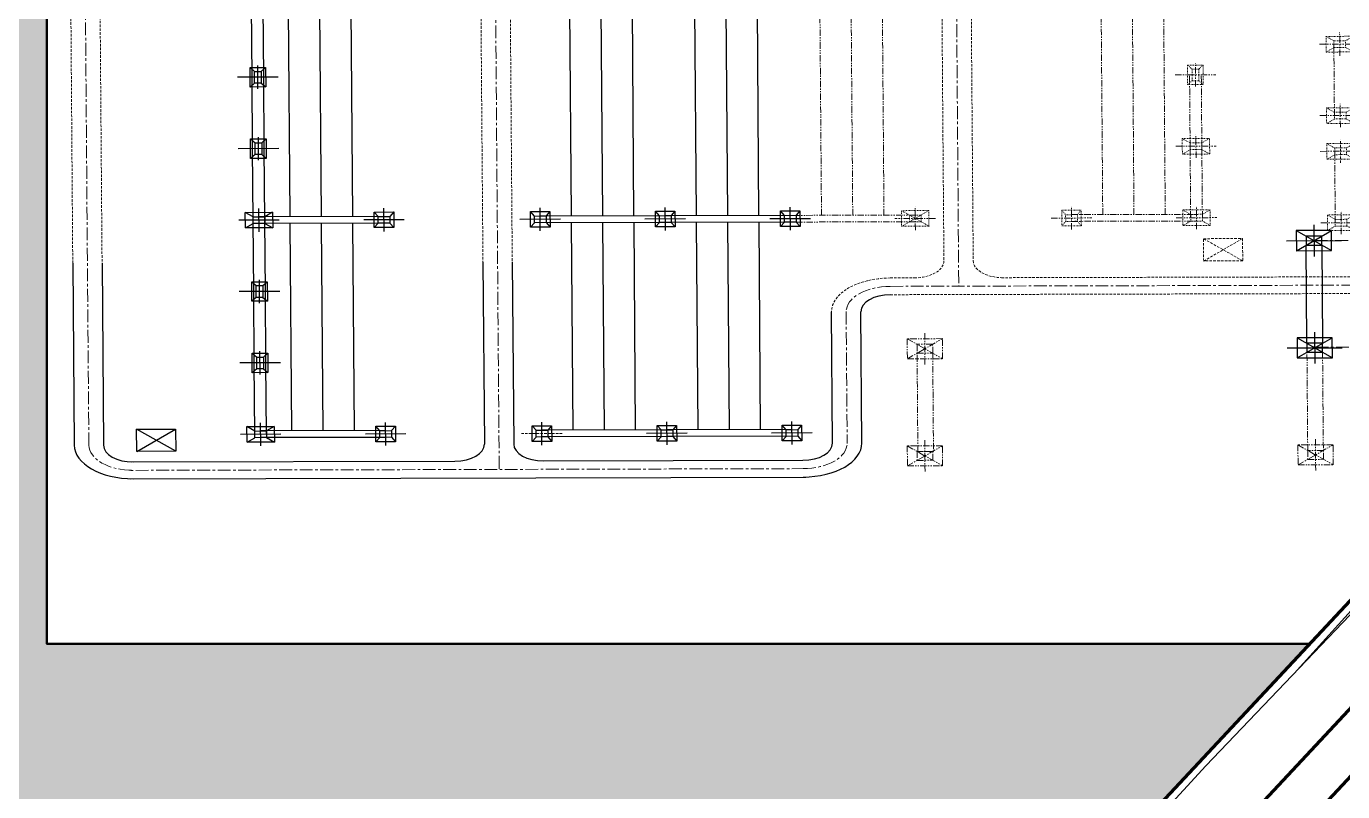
# Model space of a CAD drawing. Header units: metres. Extents: x 222800 to 230200, y 1548340 to 1564214.
# Drawn here: x 226362 to 226531.8, y 1561325.6 to 1561424.4 of the extents above; entities that cross this region are included whole.
import ezdxf

# ---------------------------------------------------------------- set-up
doc = ezdxf.new("R2010")
doc.units = ezdxf.units.M
doc.header["$PDMODE"] = 1
doc.header["$PDSIZE"] = -15
for name, pattern in [('CENTER', [2, 1.25, -0.25, 0.25, -0.25]), ('HIDDEN', [0.375, 0.25, -0.125]), ('PHANTOM2', [1.25, 0.625, -0.125, 0.125, -0.125, 0.125, -0.125])]:
    doc.linetypes.add(name, pattern=pattern)
for name, color, linetype, lineweight in [('E-LAY-CNTRL', 1, 'CENTER', 0), ('E-LAY-EXIST', 8, 'HIDDEN', 0), ('STREAM', 141, 'Continuous', 0)]:
    doc.layers.add(name, color=color, linetype=linetype, lineweight=lineweight)
for name, color, linetype in [('E-LAY-DIM', 7, 'Continuous'), ('E-LAY-ROAD', 7, 'Continuous'), ('for print 2by2', 7, 'Continuous'), ('G_B.T. ROAD', 1, 'Continuous'), ('G_CART TRACK', 252, 'Continuous'), ('plot hatching', 7, 'Continuous'), ('road', 10, 'Continuous'), ('SIte Coordinates', 250, 'Continuous')]:
    doc.layers.add(name, color=color, linetype=linetype)

# ---------------------------------------------------------------- blocks, each defined once
blk = doc.blocks.new('TWR_CTE_p')
for p, q in [((-750, 750), (-1750, 1750)), ((1750, 1750), (750, 750)), ((-1750, -1750), (-750, -750)), ((750, -750), (1750, -1750))]:
    blk.add_line(p, q)
for points in [[(-1750, -1750), (1750, -1750), (1750, 1750), (-1750, 1750)], [(-750, -750), (750, -750), (750, 750), (-750, 750)]]:
    blk.add_lwpolyline(points, close=True)
blk = doc.blocks.new('TWR_CTI_p')
for p, q in [((-750, 750), (-1750, 1750)), ((1750, 1750), (750, 750)), ((-100, 100), (-750, 750)), ((750, 750), (100, 100)), ((-1750, -1750), (-750, -750)), ((-100, -100), (-750, -750)), ((100, -100), (750, -750)), ((750, -750), (1750, -1750))]:
    blk.add_line(p, q)
for points in [[(-1750, -1750), (1750, -1750), (1750, 1750), (-1750, 1750)], [(-750, -750), (750, -750), (750, 750), (-750, 750)], [(-100, -100), (100, -100), (100, 100), (-100, 100)]]:
    blk.add_lwpolyline(points, close=True)
blk = doc.blocks.new('TWR_CTH_p')
for p, q in [((-750, 750), (-1750, 1250)), ((1750, 1250), (750, 750)), ((-750, -750), (-1750, -1250)), ((750, -750), (1750, -1250))]:
    blk.add_line(p, q)
for points in [[(-1750, -1250), (1750, -1250), (1750, 1250), (-1750, 1250)], [(-750, -750), (750, -750), (750, 750), (-750, 750)]]:
    blk.add_lwpolyline(points, close=True)
blk = doc.blocks.new('TWR_CTG_p')
for p, q in [((-750, 750), (-1750, 1250)), ((1750, 1250), (750, 750)), ((-750, -750), (-1750, -1250)), ((750, -750), (1750, -1250))]:
    blk.add_line(p, q)
for points in [[(-1750, -1250), (1750, -1250), (1750, 1250), (-1750, 1250)], [(-750, -750), (750, -750), (750, 750), (-750, 750)]]:
    blk.add_lwpolyline(points, close=True)
blk = doc.blocks.new('TWR_CC_p')
for p, q in [((-750, 750), (-1750, 1250)), ((1750, 1250), (750, 750)), ((-750, -750), (-1750, -1250)), ((750, -750), (1750, -1250))]:
    blk.add_line(p, q)
for points in [[(-1750, -1250), (1750, -1250), (1750, 1250), (-1750, 1250)], [(-750, -750), (750, -750), (750, 750), (-750, 750)]]:
    blk.add_lwpolyline(points, close=True)
blk = doc.blocks.new('TWR_CTD_p')
for p, q in [((-750, 750), (-1750, 1250)), ((1750, 1250), (750, 750)), ((-750, -750), (-1750, -1250)), ((750, -750), (1750, -1250))]:
    blk.add_line(p, q)
for points in [[(-1750, -1250), (1750, -1250), (1750, 1250), (-1750, 1250)], [(-750, -750), (750, -750), (750, 750), (-750, 750)]]:
    blk.add_lwpolyline(points, close=True)
blk = doc.blocks.new('SS')
at = {"layer": 'E-LAY-CNTRL', "color": 8}
for p, q in [((-15.698, 90.227), (-15.729, 98.165)), ((-29.464, 90.166), (-29.498, 97.924)), ((-23.565, 58.88, -0.107), (-23.733, 96.758, 0.055)), ((-120.891, 63.495), (-23.587, 63.926)), ((-20.308, 55.625, 0.055), (-3.268, 55.701, 0.055)), ((-0.039, 52.573, -0.074), (0.181, 2.9, -0.152)), ((-120.741, 29.511), (0.061, 30.047)), ((-105.245, -0.66), (-3.074, -0.207))]:
    blk.add_line(p, q, dxfattribs=at)
for centre, start, end in [((-20.296, 58.894, -0.107), 180.25398, 270.25398), ((-3.308, 52.432, -0.107), 0.25398, 90.25398), ((-3.089, 3.061), 270.25398, 0.25398)]:
    blk.add_arc(centre, 3.269, start, end, dxfattribs=at)
at = {"layer": 'E-LAY-DIM', "color": 8}
for p, q in [((-2.262, 3.325, -0.02), (-5.154, 6.192, -0.02)), ((-2.274, 6.205, -0.02), (-5.142, 3.312, -0.02))]:
    blk.add_line(p, q, dxfattribs=at)
at = {"layer": 'E-LAY-DIM', "color": 8, "elevation": -0.02}
blk.add_lwpolyline([(-2.274, 6.205), (-2.262, 3.325), (-5.142, 3.312), (-5.154, 6.192)], close=True, dxfattribs=at)
at = {"layer": 'E-LAY-EXIST', "color": 8, "linetype": 'PHANTOM2'}
for p, q in [((-54.81, 90.515), (-54.823, 93.509)), ((-45.594, 90.556), (-45.607, 93.55)), ((-40.986, 90.576), (-40.999, 93.57)), ((-31.77, 90.617), (-31.783, 93.611)), ((-53.319, 92.019), (-56.313, 92.006)), ((-45.598, 91.621), (-54.814, 91.58)), ((-44.103, 92.06), (-47.097, 92.046)), ((-31.775, 91.682), (-40.99, 91.641)), ((-30.279, 92.121), (-33.274, 92.108)), ((-50.849, 79.877), (-50.862, 82.871)), ((-41.633, 79.917), (-41.646, 82.911)), ((-32.417, 79.958), (-32.43, 82.952)), ((-41.641, 81.846), (-50.857, 81.806)), ((-32.426, 81.887), (-41.641, 81.846)), ((-49.358, 81.38), (-52.352, 81.367)), ((-41.638, 80.982), (-50.854, 80.942)), ((-40.143, 81.421), (-43.137, 81.408)), ((-32.422, 81.023), (-41.638, 80.982)), ((-30.927, 81.462), (-33.921, 81.449)), ((-32.815, 72.238), (-32.856, 81.453)), ((-31.951, 72.241), (-31.992, 81.457)), ((-32.845, 79.149), (-59.629, 79.031)), ((-32.835, 76.845), (-59.619, 76.727)), ((-32.825, 74.541), (-59.609, 74.423)), ((-32.376, 70.742), (-32.389, 73.736)), ((-30.886, 72.246), (-33.88, 72.233)), ((-32.338, 62.217), (-32.325, 59.223)), ((-30.835, 60.726), (-33.829, 60.713)), ((-32.764, 60.718), (-32.723, 51.502)), ((-31.9, 60.721), (-31.859, 51.506)), ((-32.754, 58.414), (-59.537, 58.295)), ((-32.743, 56.11), (-59.527, 55.991)), ((-32.733, 53.806), (-59.517, 53.687))]:
    blk.add_line(p, q, dxfattribs=at)
at = {"layer": 'E-LAY-EXIST', "color": 8}
for p, q in [((-24.681, 67.08, -0.088), (-24.801, 94.095, 0.02)), ((-22.485, 58.885, -0.02), (-22.641, 94.104, 0.027)), ((-39.495, 92.08), (-42.489, 92.067)), ((-26.835, 81.982, -0.02), (-29.728, 84.849, -0.02)), ((-26.848, 84.862, -0.02), (-29.715, 81.969, -0.02)), ((-117.727, 64.589, 0.091), (-26.86, 64.992, -0.163)), ((-117.617, 62.429, 0.043), (-26.824, 62.832, -0.053)), ((-24.645, 58.875, -0.107), (-24.653, 60.695, -0.113)), ((-4.568, 34.691), (-4.555, 31.697)), ((-117.476, 30.606, 0.043), (-26.71, 31.009, -0.163)), ((-117.644, 28.438, 0.043), (-26.701, 28.848, -0.163)), ((-117.371, 0.366, 0.043), (-26.576, 0.768)), ((-117.66, -1.783, 0.114), (-26.567, -1.392))]:
    blk.add_line(p, q, dxfattribs=at)
at = {"layer": 'E-LAY-EXIST', "color": 8, "linetype": 'PHANTOM2'}
for points in [[(-0.526, 91.533), (-3.118, 91.521), (-3.106, 88.929), (-0.514, 88.941)], [(-2.394, 90.805), (-2.389, 89.653), (-15.061, 89.596), (-15.066, 90.748)], [(-1.242, 90.81), (-2.394, 90.805), (-2.389, 89.653), (-1.237, 89.658)], [(-1.759, 90.289), (-1.874, 90.288), (-1.873, 90.173), (-1.758, 90.174)], [(-0.398, 62.733), (-2.99, 62.722), (-2.978, 60.13), (-0.386, 60.141)], [(-2.267, 62.063), (-2.262, 60.911), (-14.934, 60.855), (-14.939, 62.007)], [(-1.115, 62.01), (-2.267, 62.005), (-2.262, 60.853), (-1.11, 60.858)]]:
    blk.add_lwpolyline(points, close=True, dxfattribs=at)
for points in [[(-0.514, 88.941), (-3.118, 91.521)], [(-3.106, 88.929), (-0.526, 91.533)], [(-3.844, 90.222), (0.212, 90.24)], [(-0.386, 60.141), (-2.99, 62.722)], [(-2.978, 60.13), (-0.398, 62.733)], [(-3.716, 61.422), (0.34, 61.44)]]:
    blk.add_lwpolyline(points, dxfattribs=at)
at = {"layer": 'E-LAY-EXIST', "color": 8}
for points in [[(-29.406, 90.166), (-29.521, 90.166), (-29.521, 90.051), (-29.406, 90.051)], [(-1.631, 61.489), (-1.746, 61.489), (-1.746, 61.374), (-1.63, 61.374)]]:
    blk.add_lwpolyline(points, close=True, dxfattribs=at)
for points, elevation in [([(-26.848, 84.862), (-26.835, 81.982), (-29.715, 81.969), (-29.728, 84.849)], -0.02), ([(-15.455, 61.486), (-15.57, 61.485), (-15.569, 61.37), (-15.454, 61.371)], -0.21)]:
    blk.add_lwpolyline(points, close=True, dxfattribs=dict(at, elevation=elevation))
at = {"layer": 'E-LAY-EXIST', "color": 8, "linetype": 'PHANTOM2', "elevation": -0.21}
for points in [[(-14.222, 62.73), (-16.814, 62.718), (-16.802, 60.126), (-14.21, 60.138)], [(-14.939, 62.007), (-16.091, 62.001), (-16.086, 60.849), (-14.934, 60.855)]]:
    blk.add_lwpolyline(points, close=True, dxfattribs=at)
for points in [[(-14.21, 60.138), (-16.814, 62.718)], [(-16.802, 60.126), (-14.222, 62.73)], [(-17.54, 61.419), (-13.484, 61.437)]]:
    blk.add_lwpolyline(points, dxfattribs=at)
at = {"layer": 'E-LAY-EXIST', "color": 8}
for centre, radius, start, end in [((-26.871, 67.181, -0.163), 2.189, 270.25398, 0.25398), ((-26.842, 60.643, -0.163), 2.189, 0.25398, 90.25398), ((-20.296, 58.894, -0.107), 4.349, 180.25398, 270.25398)]:
    blk.add_arc(centre, radius, start, end, dxfattribs=at)
at = {"layer": 'E-LAY-ROAD', "color": 8, "ltscale": 2500}
for p, q in [((-3.327, 56.781, -0.107), (-20.286, 56.706, -0.107)), ((-3.317, 54.621, -0.107), (-20.277, 54.546, -0.107)), ((-32.298, 53.001), (-32.284, 50.007)), ((-4.65, 53.123), (-4.637, 50.129)), ((-1.034, 33.311, -0.199), (-1.119, 52.442, -0.107)), ((-30.794, 51.51), (-33.788, 51.497)), ((-32.723, 51.502), (-32.682, 42.286)), ((-31.859, 51.506), (-31.818, 42.29)), ((-3.146, 51.633), (-6.14, 51.62)), ((-5.075, 51.624), (-5.034, 42.408)), ((-4.211, 51.628), (-4.17, 42.412)), ((-32.713, 49.198), (-59.496, 49.079)), ((-5.065, 49.32), (-31.849, 49.202)), ((-32.702, 46.894), (-59.486, 46.775)), ((-5.055, 47.016), (-31.838, 46.898)), ((-5.045, 44.712), (-31.828, 44.594)), ((-32.692, 44.59), (-59.476, 44.471)), ((-32.257, 43.785), (-32.243, 40.791)), ((-4.609, 43.907), (-4.596, 40.913)), ((-30.753, 42.294), (-33.747, 42.281)), ((-32.682, 42.286), (-32.641, 33.07)), ((-31.818, 42.29), (-31.777, 33.074)), ((-3.105, 42.417), (-6.099, 42.404)), ((-5.034, 42.408), (-4.993, 33.192)), ((-4.17, 42.412), (-4.129, 33.196)), ((-32.672, 39.982), (-59.456, 39.863)), ((-5.024, 40.104), (-31.808, 39.986)), ((-32.662, 37.678), (-59.445, 37.559)), ((-5.014, 37.8), (-31.798, 37.682)), ((-32.651, 35.374), (-59.435, 35.255)), ((-5.004, 35.496), (-31.787, 35.378)), ((-32.216, 34.569), (-32.203, 31.575)), ((-30.712, 33.078), (-33.706, 33.065)), ((-3.064, 33.201), (-6.058, 33.188)), ((-26.71, 31.009, -0.163), (-3.213, 31.113, -0.163)), ((-26.701, 28.848, -0.163), (-3.204, 28.952, -0.163)), ((-0.899, 2.953, -0.344), (-1.005, 26.773, -0.23)), ((-32.165, 23.049), (-32.151, 20.055)), ((-4.517, 23.171), (-4.504, 20.177)), ((-30.661, 21.559), (-33.655, 21.545)), ((-32.59, 21.55), (-32.549, 12.334)), ((-31.726, 21.554), (-31.685, 12.338)), ((-3.013, 21.681), (-6.007, 21.668)), ((-4.942, 21.673), (-4.902, 12.457)), ((-4.078, 21.676), (-4.038, 12.46)), ((-32.58, 19.246), (-59.364, 19.127)), ((-4.932, 19.369), (-31.716, 19.25)), ((-32.57, 16.942), (-59.353, 16.823)), ((-4.922, 17.065), (-31.706, 16.946)), ((-32.559, 14.638), (-59.343, 14.519)), ((-4.912, 14.761), (-31.695, 14.642)), ((-50.556, 13.751), (-50.542, 10.757)), ((-41.34, 13.792), (-41.327, 10.798)), ((-32.124, 13.833), (-32.111, 10.839)), ((-22.908, 13.874), (-22.895, 10.88)), ((-13.692, 13.915), (-13.679, 10.921)), ((-4.476, 13.956), (-4.463, 10.962)), ((-50.551, 12.686), (-59.767, 12.645)), ((-41.335, 12.727), (-50.551, 12.686)), ((-32.119, 12.768), (-41.335, 12.727)), ((-22.903, 12.809), (-32.119, 12.768)), ((-13.687, 12.85), (-22.903, 12.809)), ((-13.687, 12.85), (-22.903, 12.809)), ((-4.471, 12.891), (-13.687, 12.85)), ((-50.547, 11.822), (-59.763, 11.781)), ((-49.052, 12.261), (-52.046, 12.248)), ((-41.331, 11.863), (-50.547, 11.822)), ((-39.836, 12.302), (-42.83, 12.289)), ((-32.115, 11.904), (-41.331, 11.863)), ((-30.62, 12.343), (-33.614, 12.329)), ((-22.899, 11.945), (-32.115, 11.904)), ((-21.404, 12.384), (-24.398, 12.37)), ((-13.684, 11.986), (-22.899, 11.945)), ((-13.684, 11.986), (-22.899, 11.945)), ((-12.188, 12.424), (-15.182, 12.411)), ((-4.468, 12.027), (-13.684, 11.986)), ((-2.973, 12.465), (-5.967, 12.452)), ((-26.576, 0.768), (-3.079, 0.873)), ((-26.567, -1.392), (-3.069, -1.287))]:
    blk.add_line(p, q, dxfattribs=at)
at = {"layer": 'E-LAY-ROAD', "color": 8}
blk.add_line((1.261, 2.877, -0.094), (1.04, 52.641, -0.028), dxfattribs=at)
at = {"layer": 'E-LAY-ROAD', "color": 8, "ltscale": 2500}
for points in [[(-15.631, 88.142), (-15.649, 92.198)], [(-28.162, 88.818), (-30.765, 91.399)], [(-30.754, 88.807), (-28.173, 91.41)], [(-29.455, 88.081), (-29.473, 92.137)], [(-14.338, 88.88), (-16.941, 91.46)], [(-16.93, 88.868), (-14.349, 91.472)], [(-31.492, 90.1), (-27.436, 90.118)], [(-17.668, 90.161), (-13.612, 90.179)]]:
    blk.add_lwpolyline(points, dxfattribs=at)
for points in [[(-28.173, 91.41), (-30.765, 91.399), (-30.754, 88.807), (-28.162, 88.818)], [(-14.349, 91.472), (-16.941, 91.46), (-16.93, 88.868), (-14.338, 88.88)], [(-28.89, 90.687), (-30.042, 90.682), (-30.037, 89.53), (-28.885, 89.535)], [(-16.218, 90.743), (-16.213, 89.591), (-28.885, 89.535), (-28.89, 90.687)], [(-15.066, 90.748), (-16.218, 90.743), (-16.213, 89.591), (-15.061, 89.596)], [(-15.582, 90.228), (-15.698, 90.227), (-15.697, 90.112), (-15.582, 90.112)]]:
    blk.add_lwpolyline(points, close=True, dxfattribs=at)
at = {"layer": 'E-LAY-ROAD', "color": 8}
for centre, radius, start, end in [((-20.296, 58.895, -0.052), 2.189, 180.25398, 270.25398), ((-3.308, 52.432, -0.107), 4.349, 0.25398, 90.25398), ((-3.308, 52.432, -0.107), 2.189, 0.25398, 90.25398), ((-3.223, 33.302, -0.163), 2.189, 270.25398, 0.25398), ((-3.194, 26.763, -0.163), 2.189, 0.25398, 90.25398), ((-3.089, 3.061), 2.189, 270.25398, 0.25398), ((-3.089, 3.061), 4.349, 270.25398, 0.25398)]:
    blk.add_arc(centre, radius, start, end, dxfattribs=at)
at = {"layer": 'E-LAY-EXIST', "color": 8, "linetype": 'PHANTOM2'}
for name, p, xscale, yscale, zscale, rotation in [('TWR_CTE_p', (-54.816, 92.012), 0.0005759999317107883, 0.0005759999317107883, 0.0005759999317107883, 180.2539860152478), ('TWR_CTE_p', (-45.6, 92.053), 0.0005759999317107883, 0.0005759999317107883, 0.0005759999317107883, 180.2539860152478), ('TWR_CTE_p', (-40.992, 92.073), 0.0005759999317107883, 0.0005759999317107883, 0.0005759999317107883, 180.2539860152478), ('TWR_CTE_p', (-31.777, 92.114), 0.0005759999317107883, 0.0005759999317107883, 0.0005759999317107883, 180.2539860152478), ('TWR_CTD_p', (-50.855, 81.374), 0.0005759999753015984, 0.0005759999753015984, 0.0005759999753015984, 90.25398454850634), ('TWR_CTE_p', (-41.64, 81.414), 0.0005759999317107883, 0.0005759999317107883, 0.0005759999317107883, 180.2539860152478), ('TWR_CTE_p', (-32.424, 81.455), 0.0005759999317107883, 0.0005759999317107883, 0.0005759999317107883, 180.2539860152478), ('TWR_CC_p', (-32.383, 72.239), 0.0005759999317107883, 0.0005759999317107883, 0.0005759999317107883, 180.2539860152478), ('TWR_CTI_p', (-32.332, 60.72), -0.0005759999317107883, 0.0005759999621659517, 0.000576, 0.253986015247829)]:
    blk.add_blockref(name, p, dxfattribs=dict(at, xscale=xscale, yscale=yscale, zscale=zscale, rotation=rotation))
at = {"layer": 'E-LAY-ROAD', "color": 8, "ltscale": 2500, "yscale": 0.0005759999621659517, "zscale": 0.000576}
for name, p, xscale, rotation in [('TWR_CTH_p', (-32.291, 51.504), -0.0005759999317107883, 0.253986015247829), ('TWR_CTH_p', (-4.643, 51.626), -0.0005759999317107883, 0.253986015247829), ('TWR_CTG_p', (-32.25, 42.288), -0.0005759999317107883, 0.253986015247829), ('TWR_CTG_p', (-4.602, 42.41), -0.0005759999317107883, 0.253986015247829), ('TWR_CTG_p', (-32.209, 33.072), -0.0005759999317107883, 0.253986015247829), ('TWR_CTG_p', (-4.561, 33.194), -0.0005759999317107883, 0.253986015247829), ('TWR_CC_p', (-4.51, 21.674), -0.0005759999317107883, 0.253986015247829), ('TWR_CC_p', (-32.158, 21.552), -0.0005759999317107883, 0.253986015247829), ('TWR_CTD_p', (-50.549, 12.254), -0.0005759999754306121, 90.25398744348959), ('TWR_CTD_p', (-41.333, 12.295), -0.0005759999754306121, 90.25398744348959), ('TWR_CTE_p', (-32.117, 12.336), -0.0005759999317107883, 0.253986015247829), ('TWR_CTD_p', (-22.901, 12.377), -0.0005759999754306121, 90.25398744348959), ('TWR_CTD_p', (-13.685, 12.418), -0.0005759999754306121, 90.25398744348959), ('TWR_CTE_p', (-4.47, 12.459), -0.0005759999317107883, 0.253986015247829)]:
    blk.add_blockref(name, p, dxfattribs=dict(at, xscale=xscale, rotation=rotation))

msp = doc.modelspace()

# ---------------------------------------------------------------- hatches: boundary and pattern name
at = {"layer": 'STREAM', "true_color": 0xffffdb}
h = msp.add_hatch(color=7, dxfattribs=at)
h.dxf.hatch_style = 1
h.paths.add_polyline_path([(226000, 1560855.40127), (226010.18823, 1560859.01409), (226024.09488, 1560863.35705), (226034.92754, 1560865.61238), (226051.94821, 1560868.16385), (226069.57185, 1560869.76493), (226079.14798, 1560871.41491), (226088.7335, 1560875.24664), (226106.06394, 1560879.57641), (226117.59756, 1560879.57641), (226132.80153, 1560875.43259), (226148.06096, 1560871.43869), (226170.31708, 1560870.76801), (226201.1988, 1560873.28), (226221.95716, 1560883.82822), (226239.88413, 1560894.27879), (226251.10895, 1560903.51667), (226237.59692, 1560905.87973), (226215.64381, 1560918.72189), (226204.91122, 1560935.4062), (226201.03342, 1560954.78282), (226203.69803, 1560973.86672), (226204.27918, 1560989.54926), (226218.54062, 1561004.89759), (226243.59598, 1561001.76776), (226247.33862, 1560980.57396), (226243.83023, 1560968.522), (226245.1674, 1560954.49049), (226252.23325, 1560945.79975), (226259.202, 1560944.30742), (226283.11218, 1560946.21898), (226288.6076, 1560946.21898), (226303.55844, 1560945.00553), (226306.41842, 1560980.24332), (226319.31625, 1561006.90936), (226371.7429, 1561084.33048), (226443.27709, 1561184.1158), (226491.68675, 1561305.8885), (226415.68453, 1561305.23987, -1.004276208), (226378.75958, 1561305.08231, -0.995742), (226415.68453, 1561305.23987), (226491.68675, 1561305.8885), (226491.89743, 1561306.41846), (226527.60335, 1561344.66591), (226364.66382, 1561344.66591), (226364.66382, 1561544.66591), (226000, 1561544.66591)])
h.paths.add_polyline_path([(225867.5028, 1561097.793), (225893.31629, 1561045.44952), (225890.86443, 1561017.03584), (225885.88693, 1560959.35362), (225879.49142, 1560885.2386), (225876.29177, 1560848.1592), (225891.23623, 1560846.86962), (225905.19608, 1560848.80723), (225922.89433, 1560852.73758), (225942.39703, 1560854.90315), (225981.27954, 1560852.95744), (225998.97557, 1560855.038), (226000, 1560855.40127), (226000, 1561544.66591), (225641.54696, 1561544.66591), (225643.71341, 1561542.54548), (225655.40168, 1561531.10547), (225698.49249, 1561442.49776), (225740.94497, 1561356.033), (225779.43771, 1561276.36758), (225815.03394, 1561204.18708)])
h.paths.add_polyline_path([(226137.89552, 1560655.95294, -0.995742), (226174.82046, 1560656.1105), (226252.182, 1560656.77073), (226251.68923, 1560700), (226000, 1560700), (226000, 1560315.31443), (226238.54827, 1560315.24318), (226254.33572, 1560323.68113), (226274.01407, 1560336.78992), (226289.52611, 1560357.27216), (226307.80923, 1560372.99202), (226305.21057, 1560378.60603), (226346.95917, 1560413.91549), (226356.66569, 1560521.33053), (226346.43748, 1560531.2802), (226282.76715, 1560572.34611), (226269.67211, 1560591.26818), (226257.32117, 1560633.56357), (226252.182, 1560656.77073), (226174.82046, 1560656.1105, -1.004276208)], flags=16)
h.paths.add_polyline_path([(226064.52109, 1560814.08214), (226018.92853, 1560798.18812), (226000, 1560795.03544), (226000, 1560111.91414), (226012.92177, 1560116.06437), (226029.51104, 1560120.55381), (226045.06914, 1560126.69995), (226062.97259, 1560130.80701), (226071.11416, 1560135.68819), (226075.07676, 1560140.63761), (226089.84587, 1560159.61182), (226102.41378, 1560176.97171), (226122.05532, 1560197.66856), (226133.42139, 1560213.3148), (226146.58755, 1560227.37816), (226161.6375, 1560233.88123), (226171.10528, 1560239.87286), (226179.99014, 1560246.08744), (226187.91299, 1560255.41793), (226196.25596, 1560269.75669), (226208.22083, 1560289.69001), (226228.32615, 1560309.77975), (226254.33572, 1560323.68113), (226274.01407, 1560336.78992), (226289.52611, 1560357.27216), (226315.61371, 1560379.70232), (226335.26078, 1560395.51691), (226347.84416, 1560410.88472), (226353.92031, 1560418.30538), (226368.55977, 1560447.03442), (226384.5093, 1560443.34121), (226372.88673, 1560505.55121), (226346.43748, 1560531.2802), (226282.76715, 1560572.34611), (226269.67211, 1560591.26818), (226257.32117, 1560633.56357), (226252.182, 1560656.77073), (226251.08026, 1560753.42409), (226250.6964, 1560803.42902), (226261.95584, 1560840.17431), (226238.38404, 1560833.74984), (226194.81367, 1560821.87477), (226153.36163, 1560824.11395), (226121.62509, 1560826.09619)])
h.paths.add_polyline_path([(226251.68923, 1560700), (226251.08026, 1560753.42409), (226250.6964, 1560803.42902), (226261.95584, 1560840.17431), (226238.38404, 1560833.74984), (226194.81367, 1560821.87477), (226153.36163, 1560824.11395), (226121.62509, 1560826.09619), (226064.52109, 1560814.08214), (226018.92853, 1560798.18812), (225990.15916, 1560793.39637), (225935.44666, 1560800.75672), (225886.52063, 1560792.22236), (225871.57617, 1560793.51194), (225870.67553, 1560783.07487), (225865.57974, 1560765.33959), (225860.48395, 1560747.60432), (225858.17104, 1560713.45553), (225857.2597, 1560700)], flags=17)
h.paths.add_polyline_path([(225842.43613, 1560481.13834), (225840.18385, 1560447.88472), (225827.84526, 1560410.88472), (225820.27017, 1560388.16914), (225795.99523, 1560315.37535), (226238.54827, 1560315.24318), (226254.33572, 1560323.68113), (226274.01407, 1560336.78992), (226289.52611, 1560357.27216), (226315.61371, 1560379.70232), (226335.26078, 1560395.51691), (226347.84416, 1560410.88472), (226353.92031, 1560418.30538), (226368.55977, 1560447.03442), (226384.5093, 1560443.34121), (226372.88673, 1560505.55121), (226346.43748, 1560531.2802), (226282.76715, 1560572.34611), (226269.67211, 1560591.26818), (226257.32117, 1560633.56357), (226252.182, 1560656.77073), (226251.08026, 1560753.42409), (226250.6964, 1560803.42902), (226261.95584, 1560840.17431), (226238.38404, 1560833.74984), (226194.81367, 1560821.87477), (226153.36163, 1560824.11395), (226121.62509, 1560826.09619), (226064.52109, 1560814.08214), (226018.92853, 1560798.18812), (225990.15916, 1560793.39637), (225935.44666, 1560800.75672), (225886.52063, 1560792.22236), (225871.57617, 1560793.51194), (225870.67553, 1560783.07487), (225865.57974, 1560765.33959), (225860.48395, 1560747.60432), (225858.17104, 1560713.45553), (225851.79625, 1560619.33534), (225846.544, 1560541.78869)])
h.paths.add_polyline_path([(226331.68968, 1561431.1016), (226417.84218, 1561430.87454), (226418.16804, 1561554.51668), (226332.01555, 1561554.74374)], flags=9)
h.paths.add_polyline_path([(226093.04017, 1560977.00374), (226273.32604, 1560976.52859), (226273.59759, 1561079.5637), (226093.31172, 1561080.03885)], flags=24)
h.paths.add_polyline_path([(226088.06439, 1560344.97824), (226268.35025, 1560344.50308), (226268.62181, 1560447.5382), (226088.33594, 1560448.01335)], flags=8)
h.paths.add_polyline_path([(225859.80706, 1560299.55835), (225881.34587, 1560408.27334), (225822.70867, 1560419.89065), (225801.16986, 1560311.17566)], flags=9)

# ---------------------------------------------------------------- linework, layer by layer
at = {"layer": 'for print 2by2', "color": 7, "flags": 128}
msp.add_lwpolyline([(226364.66382, 1561544.63925), (226603.63608, 1561544.46732), (226590.50155, 1561421.61008), (226574.29275, 1561394.67866), (226527.60335, 1561344.66591), (226364.66382, 1561344.66591)], dxfattribs=at)
at = {"layer": 'G_B.T. ROAD', "color": 253, "lineweight": 70}
for points in [[(226273.0793, 1560753.63391), (226272.72171, 1560800.21662), (226315.74365, 1560977.70515), (226327.56855, 1561002.1529), (226379.53786, 1561078.89867), (226451.67553, 1561179.52579), (226500.06383, 1561301.24474), (226581.96264, 1561388.97309), (226599.33389, 1561418.7496), (226611.13122, 1561522.70374), (226623.06884, 1561681.58386), (226640.95534, 1561799.68466), (226642.68945, 1561812.50282), (226661.7152, 1561991.0215), (226660.00627, 1562007.73526), (226655.1397, 1562052.41893), (226634.36653, 1562128.39301)], [(226315.74365, 1560977.70515), (226327.56855, 1561002.1529), (226379.53786, 1561078.89867), (226451.67553, 1561179.52579), (226500.06383, 1561301.24474), (226581.96264, 1561388.97309), (226599.33389, 1561418.7496), (226611.13122, 1561522.70374), (226623.06884, 1561681.58386), (226640.95534, 1561799.68466), (226642.68945, 1561812.50282), (226661.7152, 1561991.0215), (226660.00627, 1562007.73526), (226655.1397, 1562052.41893), (226634.36653, 1562128.39301)], [(226279.07903, 1560753.69113), (226278.72861, 1560799.34051), (226321.63327, 1560976.10209), (226332.78053, 1560999.14883), (226384.461, 1561075.46805), (226456.97981, 1561176.62684), (226505.22155, 1561297.97713), (226586.80678, 1561385.36958), (226605.15314, 1561416.81755), (226617.10581, 1561522.14047), (226629.03504, 1561680.9089), (226646.8948, 1561798.83318), (226648.64667, 1561811.78256), (226667.7478, 1561991.00859), (226665.97313, 1562008.36523), (226661.05287, 1562053.542), (226640.91207, 1562127.20327)], [(226303.55844, 1560945.00553), (226306.41842, 1560980.24332), (226319.31625, 1561006.90936), (226371.7429, 1561084.33048), (226443.27709, 1561184.1158), (226491.89743, 1561306.41846), (226574.29275, 1561394.67866), (226590.12007, 1561421.80867), (226601.67145, 1561523.59557), (226612.112, 1561662.55081)]]:
    msp.add_lwpolyline(points, dxfattribs=at)
at = {"layer": 'G_B.T. ROAD', "lineweight": 50}
for points in [[(226371.7429, 1561084.33048), (226443.27709, 1561184.1158), (226491.89743, 1561306.41846), (226527.60335, 1561344.66591), (226364.66382, 1561344.66591), (226364.66382, 1561544.66591)], [(226371.7429, 1561084.33048), (226443.27709, 1561184.1158), (226491.89743, 1561306.41846), (226527.60335, 1561344.66591), (226364.66382, 1561344.66591)], [(226371.7429, 1561084.33048), (226443.27709, 1561184.1158), (226491.89743, 1561306.41846), (226527.60335, 1561344.66591), (226364.66382, 1561344.66591)]]:
    msp.add_lwpolyline(points, dxfattribs=at)
msp.add_lwpolyline([(226603.63608, 1561544.46732), (226364.66382, 1561544.63925), (226364.66382, 1561344.66591), (226527.60335, 1561344.66591), (226574.29275, 1561394.67866), (226590.50155, 1561421.61008)], close=True, dxfattribs=at)
at = {"layer": 'plot hatching', "color": 3, "flags": 128}
msp.add_lwpolyline([(226603.63608, 1561544.46732), (226590.12007, 1561421.80867), (226574.293, 1561394.679), (226525.95522, 1561341.28251)], dxfattribs=at)
at = {"layer": 'plot hatching', "color": 1}
for p in [(226364.664, 1561344.666), (226527.603, 1561344.666)]:
    msp.add_point(p, dxfattribs=at)
at = {"layer": 'plot hatching', "color": 3}
msp.add_point((226497, 1561344), dxfattribs=at)
at = {"layer": 'road', "color": 4, "lineweight": 30}
msp.add_lwpolyline([(226253.5422, 1560656.67443), (226254.16302, 1560803.04249), (226266.27031, 1560843.71439), (226275.52234, 1560872.15646), (226304.97816, 1560944.12792), (226308.55412, 1560980.21881), (226321.46669, 1561006.02747), (226352.78855, 1561052.85272), (226372.57867, 1561083.61672), (226388.04517, 1561105.07911), (226400.7194, 1561123.20356), (226444.20969, 1561182.80326), (226459.49607, 1561222.04677), (226493.04607, 1561305.9001), (226514.15023, 1561328.9325), (226575.4622, 1561393.07517), (226591.6962, 1561421.13633), (226600.09331, 1561490.91593), (226607.56945, 1561572.46547), (225656.83123, 1561572.46547)], dxfattribs=at)
at = {"layer": 'SIte Coordinates', "color": 3}
msp.add_point((226482, 1561348), dxfattribs=at)

# ---------------------------------------------------------------- block references
at = {"layer": 'G_CART TRACK', "yscale": 1.75, "rotation": 270}
msp.add_blockref('SS', (226370.42485, 1561367.24103, -0.16943), dxfattribs=at)

doc.saveas('drawing.dxf')
